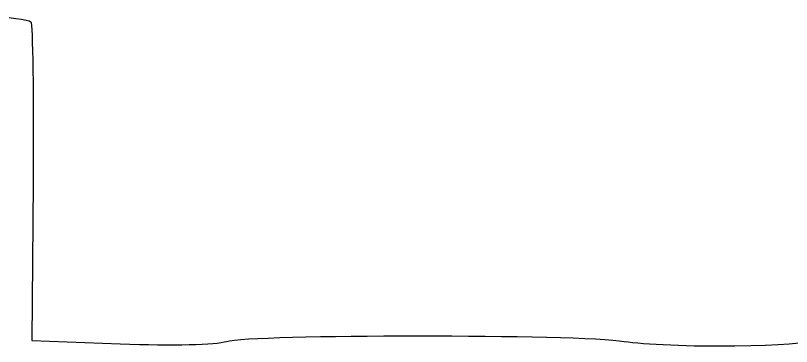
# Model space of a CAD drawing. Extents: x -171 to 832, y -60 to 309.
# Drawn here: x 250.53 to 262.22, y 226.86 to 231.84 of the extents above; entities that cross this region are included whole.
import ezdxf

# ---------------------------------------------------------------- set-up
doc = ezdxf.new("R2010")
doc.units = 0
doc.layers.add('Mobo_Pics_Outline', color=7, linetype='CONTINUOUS')

msp = doc.modelspace()

# ---------------------------------------------------------------- linework, layer by layer
at = {"layer": 'Mobo_Pics_Outline', "color": 1}
msp.add_lwpolyline([(250.797481, 229.317802), (250.778489, 226.944125), (252.108315, 226.895587)], dxfattribs=at)
for points in [[(250.066641, 231.838055), (250.420666, 231.815775), (250.734183, 231.773681), (250.763352, 231.744512)], [(250.763352, 231.744512), (250.79252, 231.715344), (250.807884, 230.623324), (250.797481, 229.317802)], [(261.365185, 226.864345), (262.724579, 226.882997), (262.913238, 226.957421), (263.067256, 227.535876)], [(253.711188, 226.932219), (254.067557, 227.043374), (259.030477, 227.044026), (259.698453, 226.932986)], [(252.108315, 226.895587), (252.902024, 226.866617), (253.548213, 226.881386), (253.711188, 226.932219)], [(259.698453, 226.932986), (259.978175, 226.886498), (260.728194, 226.855609), (261.365185, 226.864345)]]:
    msp.add_open_spline(points, degree=3, dxfattribs=at)

doc.saveas('drawing.dxf')
